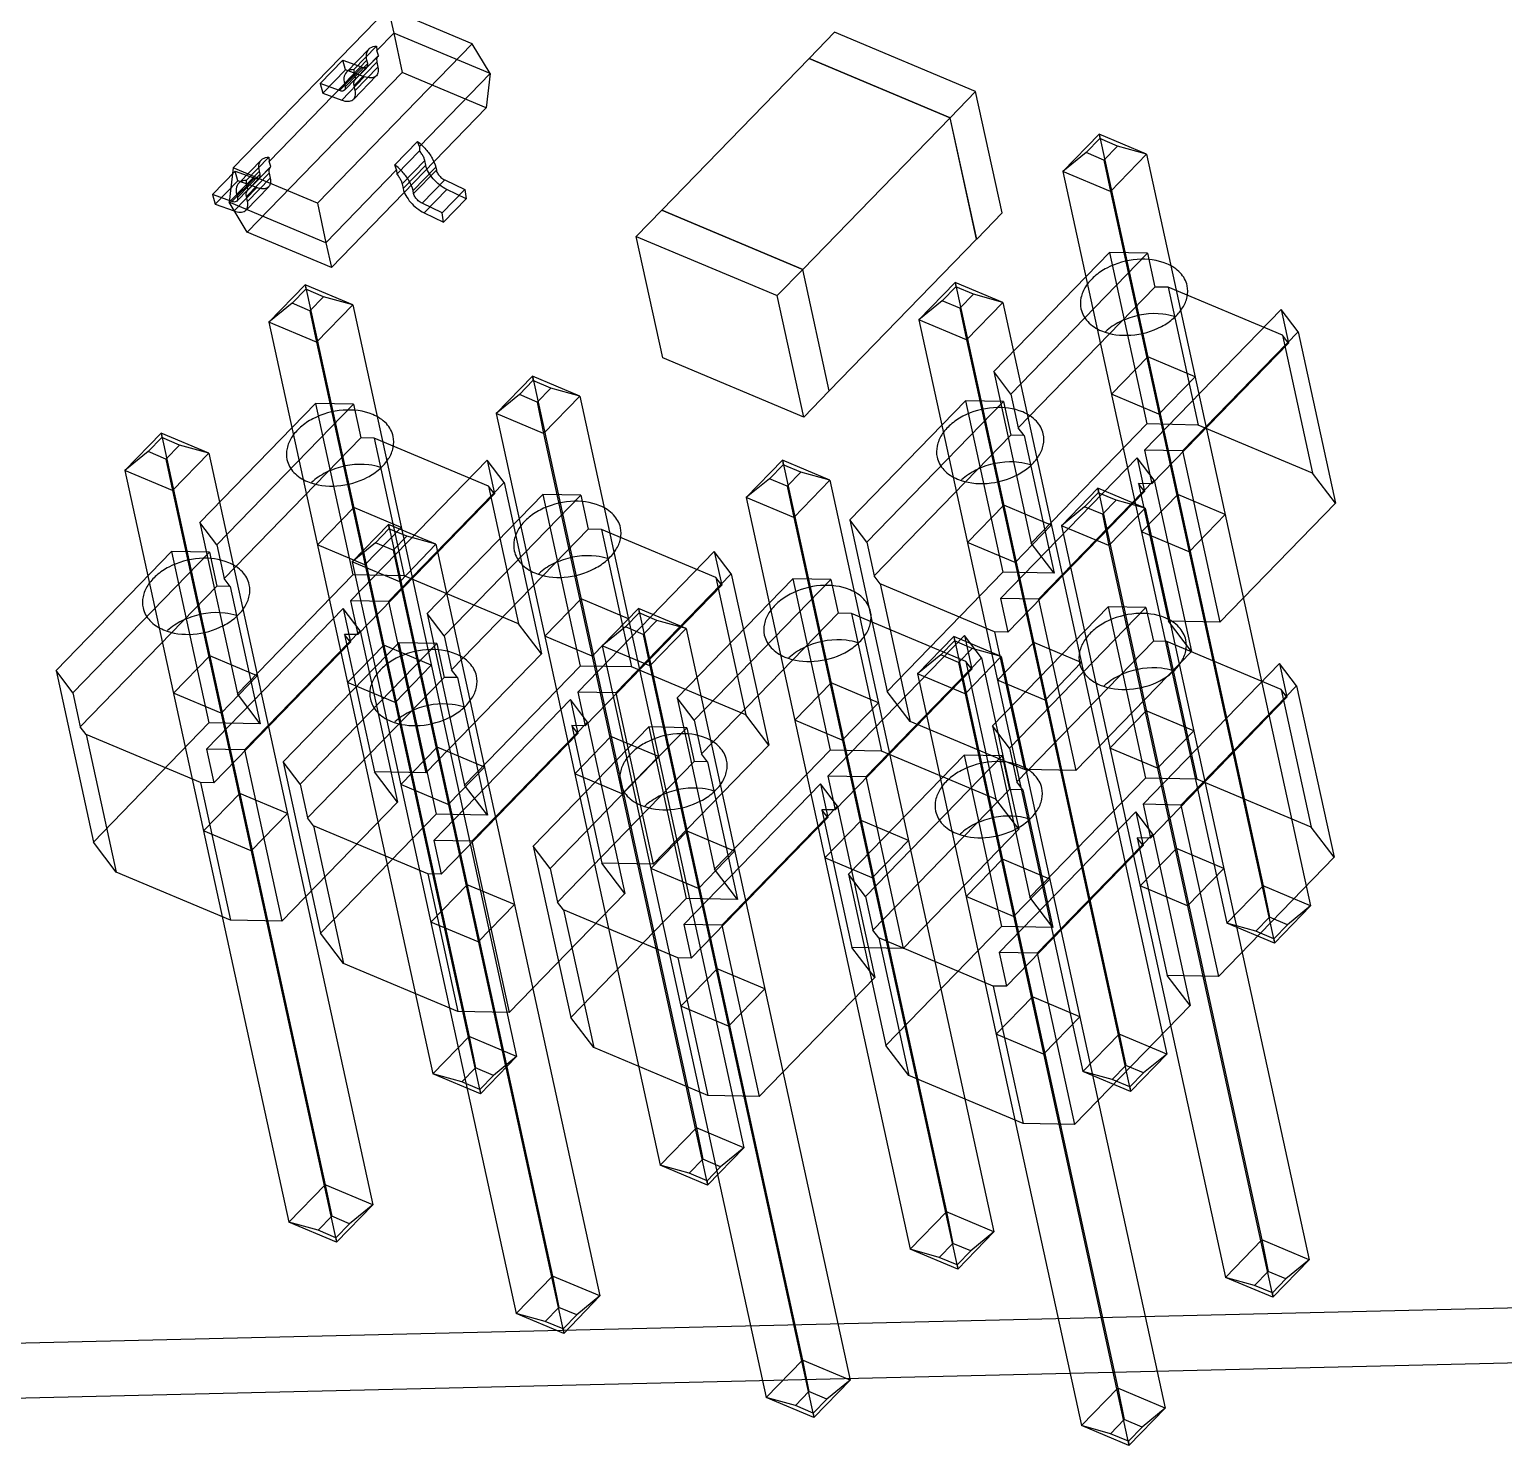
# Model space of a CAD drawing. Header units: millimetres. Extents: x 0 to 594, y 0 to 420.
# Drawn here: x 473.94 to 489.53, y 114.2 to 129.19 of the extents above; entities that cross this region are included whole.
import ezdxf

# ---------------------------------------------------------------- set-up
doc = ezdxf.new("R2010")
doc.units = ezdxf.units.MM
doc.header["$LTSCALE"] = 32.67
doc.layers.get('0').update_dxf_attribs({"linetype": 'CONTINUOUS'})

msp = doc.modelspace()

# ---------------------------------------------------------------- linework, layer by layer
at = {"color": 7, "linetype": 'CONTINUOUS'}
for p, q in [((477.731, 129.41), (476.093, 127.722)), ((477.731, 129.41), (477.79, 129.15)), ((478.62, 129.036), (477.731, 129.41)), ((477.79, 129.15), (477.61, 128.965)), ((477.79, 129.15), (477.879, 128.731)), ((478.81, 128.721), (477.79, 129.15)), ((482.453, 129.158), (482.184, 128.881)), ((483.944, 128.532), (482.453, 129.158)), ((478.62, 129.036), (476.983, 127.349)), ((477.609, 129.011), (477.369, 128.763)), ((477.609, 129.011), (477.61, 128.965)), ((477.63, 128.911), (477.61, 128.965)), ((478.81, 128.721), (478.62, 129.036)), ((477.391, 128.664), (477.63, 128.911)), ((482.184, 128.88), (480.626, 127.275)), ((482.184, 128.88), (482.184, 128.881)), ((482.184, 128.881), (483.675, 128.254)), ((483.675, 128.254), (482.184, 128.88)), ((477.879, 128.731), (476.241, 127.044)), ((477.37, 128.718), (476.471, 127.791)), ((477.369, 128.763), (477.37, 128.718)), ((477.391, 128.664), (477.37, 128.718)), ((478.768, 128.358), (477.879, 128.731)), ((478.81, 128.721), (478.061, 127.949)), ((478.81, 128.721), (478.768, 128.358)), ((483.675, 128.254), (483.944, 128.532)), ((484.225, 127.247), (483.944, 128.532)), ((478.768, 128.358), (477.131, 126.67)), ((482.117, 126.649), (483.675, 128.254)), ((483.955, 126.969), (483.675, 128.254)), ((483.956, 126.969), (483.675, 128.254)), ((478.041, 128.003), (477.801, 127.756)), ((478.061, 127.949), (478.041, 128.003)), ((485.251, 128.08), (484.868, 127.685)), ((485.257, 128.033), (485.113, 127.885)), ((485.251, 128.08), (486.986, 120.126)), ((485.251, 128.08), (485.257, 128.033)), ((485.754, 127.869), (485.251, 128.08)), ((485.446, 127.954), (485.257, 128.033)), ((478.062, 127.903), (477.823, 127.656)), ((478.061, 127.949), (478.062, 127.903)), ((485.113, 127.885), (484.868, 127.685)), ((485.302, 127.806), (485.113, 127.885)), ((485.446, 127.954), (485.302, 127.806)), ((485.754, 127.869), (485.37, 127.474)), ((485.754, 127.869), (485.446, 127.954)), ((485.754, 127.869), (487.488, 119.915)), ((476.093, 127.722), (476.051, 127.359)), ((476.983, 127.349), (476.093, 127.722)), ((476.47, 127.837), (476.23, 127.59)), ((476.252, 127.49), (476.492, 127.737)), ((476.47, 127.837), (476.471, 127.791)), ((476.492, 127.737), (476.471, 127.791)), ((477.821, 127.702), (477.072, 126.93)), ((477.821, 127.702), (477.801, 127.756)), ((477.821, 127.702), (477.823, 127.656)), ((485.302, 127.806), (485.37, 127.474)), ((476.231, 127.544), (476.051, 127.359)), ((476.23, 127.59), (476.231, 127.544)), ((476.252, 127.49), (476.231, 127.544)), ((485.37, 127.474), (484.868, 127.685)), ((484.868, 127.685), (486.602, 119.731)), ((485.37, 127.474), (487.105, 119.52)), ((476.241, 127.044), (476.051, 127.359)), ((477.072, 126.93), (476.051, 127.359)), ((476.983, 127.349), (477.072, 126.93)), ((480.625, 127.274), (480.356, 126.997)), ((482.116, 126.648), (480.625, 127.274)), ((480.626, 127.274), (480.626, 127.275)), ((480.626, 127.275), (482.117, 126.649)), ((484.225, 127.247), (483.956, 126.969)), ((477.131, 126.67), (476.241, 127.044)), ((477.072, 126.93), (477.131, 126.67)), ((480.636, 125.712), (480.356, 126.997)), ((480.356, 126.997), (481.847, 126.371)), ((483.955, 126.969), (482.397, 125.364)), ((483.956, 126.969), (483.955, 126.97)), ((485.361, 126.826), (484.138, 125.567)), ((485.762, 126.819), (484.318, 125.33)), ((485.361, 126.826), (485.756, 125.013)), ((485.762, 126.819), (485.361, 126.826)), ((485.762, 126.819), (485.84, 126.462)), ((481.847, 126.371), (482.116, 126.648)), ((482.397, 125.363), (482.116, 126.648)), ((482.397, 125.364), (482.117, 126.649)), ((476.853, 126.485), (476.47, 126.09)), ((476.853, 126.485), (478.588, 118.531)), ((476.853, 126.485), (476.859, 126.438)), ((477.356, 126.274), (476.853, 126.485)), ((483.729, 126.511), (483.345, 126.116)), ((483.735, 126.465), (483.591, 126.316)), ((484.231, 126.3), (483.729, 126.511)), ((483.729, 126.511), (485.463, 118.557)), ((483.729, 126.511), (483.735, 126.465)), ((483.923, 126.386), (483.735, 126.465)), ((485.84, 126.462), (484.396, 124.973)), ((485.981, 126.459), (485.84, 126.462)), ((487.19, 125.951), (485.981, 126.459)), ((485.981, 126.459), (486.299, 125.002)), ((476.715, 126.29), (476.47, 126.09)), ((476.859, 126.438), (476.715, 126.29)), ((476.904, 126.211), (476.715, 126.29)), ((477.048, 126.359), (476.859, 126.438)), ((477.048, 126.359), (476.904, 126.211)), ((477.356, 126.274), (477.048, 126.359)), ((482.127, 125.086), (481.847, 126.371)), ((483.591, 126.316), (483.345, 126.116)), ((483.779, 126.237), (483.591, 126.316)), ((483.923, 126.386), (483.779, 126.237)), ((484.231, 126.3), (483.848, 125.905)), ((484.231, 126.3), (483.923, 126.386)), ((484.231, 126.3), (485.966, 118.346)), ((476.904, 126.211), (476.972, 125.879)), ((477.356, 126.274), (476.972, 125.879)), ((477.356, 126.274), (479.09, 118.32)), ((483.779, 126.237), (483.848, 125.905)), ((487.176, 126.225), (485.731, 124.737)), ((487.355, 125.989), (487.176, 126.225)), ((487.176, 126.225), (487.253, 125.868)), ((476.47, 126.09), (478.204, 118.136)), ((476.972, 125.879), (476.47, 126.09)), ((483.848, 125.905), (483.345, 126.116)), ((483.345, 126.116), (485.08, 118.162)), ((487.355, 125.989), (486.132, 124.729)), ((487.355, 125.989), (487.751, 124.175)), ((476.972, 125.879), (478.707, 117.925)), ((483.848, 125.905), (485.582, 117.951)), ((487.253, 125.868), (485.809, 124.38)), ((487.253, 125.868), (487.19, 125.951)), ((487.19, 125.951), (487.508, 124.494)), ((482.127, 125.086), (480.636, 125.712)), ((485.765, 125.724), (485.381, 125.329)), ((486.268, 125.513), (485.765, 125.724)), ((479.257, 125.519), (478.873, 125.124)), ((479.257, 125.519), (480.991, 117.565)), ((479.759, 125.308), (479.257, 125.519)), ((479.257, 125.519), (479.263, 125.473)), ((484.318, 125.33), (484.138, 125.567)), ((484.138, 125.567), (484.534, 123.753)), ((486.268, 125.513), (485.884, 125.117)), ((479.263, 125.473), (479.119, 125.324)), ((479.451, 125.393), (479.263, 125.473)), ((479.451, 125.393), (479.307, 125.245)), ((479.759, 125.308), (479.451, 125.393)), ((482.397, 125.363), (482.127, 125.086)), ((482.397, 125.364), (482.396, 125.364)), ((476.963, 125.231), (475.74, 123.972)), ((477.364, 125.224), (475.92, 123.735)), ((476.963, 125.231), (477.358, 123.418)), ((477.364, 125.224), (476.963, 125.231)), ((477.364, 125.224), (477.442, 124.867)), ((479.119, 125.324), (478.873, 125.124)), ((479.307, 125.245), (479.119, 125.324)), ((479.307, 125.245), (479.376, 124.913)), ((479.759, 125.308), (479.376, 124.913)), ((479.759, 125.308), (481.494, 117.354)), ((483.838, 125.258), (482.616, 123.998)), ((484.24, 125.25), (482.795, 123.762)), ((483.838, 125.258), (484.234, 123.444)), ((484.24, 125.25), (483.838, 125.258)), ((484.24, 125.25), (484.318, 124.893)), ((484.318, 125.33), (484.396, 124.973)), ((485.884, 125.117), (485.381, 125.329)), ((478.873, 125.124), (480.608, 117.17)), ((479.376, 124.913), (478.873, 125.124)), ((475.331, 124.916), (474.947, 124.521)), ((475.331, 124.916), (477.065, 116.962)), ((475.331, 124.916), (475.337, 124.87)), ((475.833, 124.705), (475.331, 124.916)), ((479.376, 124.913), (481.11, 116.959)), ((484.318, 124.893), (482.873, 123.405)), ((484.459, 124.89), (484.318, 124.893)), ((484.459, 124.89), (484.396, 124.973)), ((484.459, 124.89), (484.776, 123.434)), ((485.756, 125.013), (484.534, 123.753)), ((486.299, 125.002), (485.756, 125.013)), ((487.508, 124.494), (486.299, 125.002)), ((475.337, 124.87), (475.193, 124.721)), ((475.525, 124.79), (475.337, 124.87)), ((475.525, 124.79), (475.381, 124.642)), ((475.833, 124.705), (475.525, 124.79)), ((477.442, 124.867), (475.998, 123.378)), ((477.583, 124.864), (477.442, 124.867)), ((477.583, 124.864), (477.901, 123.407)), ((478.792, 124.356), (477.583, 124.864)), ((485.731, 124.737), (485.809, 124.38)), ((486.132, 124.729), (485.731, 124.737)), ((486.132, 124.729), (486.528, 122.915)), ((475.193, 124.721), (474.947, 124.521)), ((475.381, 124.642), (475.193, 124.721)), ((475.381, 124.642), (475.45, 124.31)), ((475.833, 124.705), (475.45, 124.31)), ((475.833, 124.705), (477.568, 116.751)), ((478.778, 124.63), (477.333, 123.142)), ((478.957, 124.394), (478.778, 124.63)), ((478.778, 124.63), (478.855, 124.273)), ((481.902, 124.629), (481.518, 124.234)), ((481.908, 124.582), (481.764, 124.434)), ((482.404, 124.418), (481.902, 124.629)), ((481.902, 124.629), (483.637, 116.675)), ((481.902, 124.629), (481.908, 124.582)), ((482.096, 124.503), (481.908, 124.582)), ((485.653, 124.656), (484.209, 123.168)), ((485.833, 124.42), (485.653, 124.656)), ((485.653, 124.656), (485.731, 124.299)), ((474.947, 124.521), (476.682, 116.567)), ((475.45, 124.31), (474.947, 124.521)), ((481.764, 124.434), (481.518, 124.234)), ((481.953, 124.355), (481.764, 124.434)), ((482.096, 124.503), (481.953, 124.355)), ((482.404, 124.418), (482.021, 124.023)), ((482.404, 124.418), (482.096, 124.503)), ((482.404, 124.418), (484.139, 116.464)), ((485.833, 124.42), (484.61, 123.16)), ((485.833, 124.42), (486.228, 122.606)), ((487.751, 124.175), (487.508, 124.494)), ((475.45, 124.31), (477.184, 116.356)), ((478.855, 124.273), (477.411, 122.785)), ((478.957, 124.394), (477.735, 123.134)), ((479.366, 124.266), (478.144, 123.006)), ((478.855, 124.273), (478.792, 124.356)), ((478.792, 124.356), (479.11, 122.899)), ((478.957, 124.394), (479.353, 122.58)), ((479.366, 124.266), (479.762, 122.452)), ((479.768, 124.258), (479.366, 124.266)), ((481.953, 124.355), (482.021, 124.023)), ((485.731, 124.299), (484.287, 122.811)), ((485.236, 124.333), (484.853, 123.937)), ((485.242, 124.286), (485.098, 124.138)), ((485.739, 124.122), (485.236, 124.333)), ((485.236, 124.333), (486.971, 116.379)), ((485.236, 124.333), (485.242, 124.286)), ((485.431, 124.207), (485.242, 124.286)), ((485.731, 124.299), (485.668, 124.382)), ((485.668, 124.382), (485.986, 122.926)), ((485.809, 124.38), (485.668, 124.382)), ((486.083, 124.267), (485.699, 123.872)), ((486.585, 124.056), (486.083, 124.267)), ((477.367, 124.129), (476.984, 123.734)), ((477.87, 123.918), (477.367, 124.129)), ((479.768, 124.258), (478.323, 122.77)), ((479.768, 124.258), (479.846, 123.901)), ((482.021, 124.023), (481.518, 124.234)), ((481.518, 124.234), (483.253, 116.28)), ((484.243, 124.155), (483.859, 123.76)), ((484.745, 123.944), (484.243, 124.155)), ((485.098, 124.138), (484.853, 123.937)), ((485.287, 124.059), (485.098, 124.138)), ((485.431, 124.207), (485.287, 124.059)), ((485.739, 124.122), (485.355, 123.726)), ((485.739, 124.122), (485.431, 124.207)), ((485.739, 124.122), (487.473, 116.168)), ((487.751, 124.175), (486.528, 122.915)), ((475.92, 123.735), (475.74, 123.972)), ((475.74, 123.972), (476.136, 122.158)), ((477.734, 123.951), (477.351, 123.555)), ((477.734, 123.951), (479.469, 115.997)), ((477.734, 123.951), (477.74, 123.904)), ((478.237, 123.74), (477.734, 123.951)), ((482.021, 124.023), (483.755, 116.069)), ((482.795, 123.762), (482.616, 123.998)), ((482.616, 123.998), (483.011, 122.184)), ((485.287, 124.059), (485.355, 123.726)), ((486.585, 124.056), (486.202, 123.661)), ((477.87, 123.918), (477.486, 123.522)), ((477.74, 123.904), (477.597, 123.756)), ((477.929, 123.825), (477.74, 123.904)), ((477.929, 123.825), (477.785, 123.677)), ((478.237, 123.74), (477.929, 123.825)), ((479.846, 123.901), (478.401, 122.413)), ((479.987, 123.898), (479.846, 123.901)), ((479.987, 123.898), (480.304, 122.442)), ((481.196, 123.39), (479.987, 123.898)), ((484.745, 123.944), (484.362, 123.549)), ((485.355, 123.726), (484.853, 123.937)), ((484.853, 123.937), (486.587, 115.983)), ((486.202, 123.661), (485.699, 123.872)), ((475.44, 123.663), (474.218, 122.403)), ((475.842, 123.655), (474.397, 122.167)), ((475.44, 123.663), (475.836, 121.849)), ((475.842, 123.655), (475.44, 123.663)), ((475.842, 123.655), (475.92, 123.298)), ((475.92, 123.735), (475.998, 123.378)), ((477.486, 123.522), (476.984, 123.734)), ((477.597, 123.756), (477.351, 123.555)), ((477.785, 123.677), (477.597, 123.756)), ((477.785, 123.677), (477.853, 123.344)), ((478.237, 123.74), (477.853, 123.344)), ((478.237, 123.74), (479.971, 115.786)), ((481.181, 123.664), (479.737, 122.176)), ((481.361, 123.428), (481.181, 123.664)), ((481.181, 123.664), (481.259, 123.307)), ((482.795, 123.762), (482.873, 123.405)), ((484.362, 123.549), (483.859, 123.76)), ((484.776, 123.434), (484.534, 123.753)), ((485.355, 123.726), (487.09, 115.772)), ((477.853, 123.344), (477.351, 123.555)), ((477.351, 123.555), (479.085, 115.601)), ((476.061, 123.295), (475.998, 123.378)), ((477.358, 123.418), (476.136, 122.158)), ((477.901, 123.407), (477.358, 123.418)), ((477.853, 123.344), (479.588, 115.39)), ((479.11, 122.899), (477.901, 123.407)), ((481.361, 123.428), (480.138, 122.168)), ((482.012, 123.375), (480.789, 122.116)), ((482.413, 123.368), (480.968, 121.879)), ((481.259, 123.307), (481.196, 123.39)), ((481.196, 123.39), (481.513, 121.934)), ((481.361, 123.428), (481.756, 121.614)), ((482.012, 123.375), (482.407, 121.562)), ((482.413, 123.368), (482.012, 123.375)), ((482.413, 123.368), (482.491, 123.011)), ((482.936, 123.322), (482.873, 123.405)), ((484.234, 123.444), (483.011, 122.184)), ((484.776, 123.434), (484.234, 123.444)), ((475.92, 123.298), (474.475, 121.81)), ((476.061, 123.295), (475.92, 123.298)), ((476.061, 123.295), (476.378, 121.839)), ((481.259, 123.307), (479.814, 121.819)), ((484.146, 122.814), (482.936, 123.322)), ((482.936, 123.322), (483.254, 121.865)), ((477.255, 123.061), (475.811, 121.573)), ((477.435, 122.825), (477.255, 123.061)), ((477.255, 123.061), (477.333, 122.704)), ((477.333, 123.142), (477.411, 122.785)), ((477.735, 123.134), (477.333, 123.142)), ((477.735, 123.134), (478.13, 121.32)), ((479.771, 123.163), (479.387, 122.768)), ((480.273, 122.952), (479.771, 123.163)), ((480.38, 123.06), (479.996, 122.665)), ((480.386, 123.014), (480.242, 122.865)), ((480.38, 123.06), (482.114, 115.106)), ((480.882, 122.849), (480.38, 123.06)), ((480.38, 123.06), (480.386, 123.014)), ((480.574, 122.934), (480.386, 123.014)), ((485.346, 123.079), (484.123, 121.819)), ((484.209, 123.168), (484.287, 122.811)), ((484.61, 123.16), (484.209, 123.168)), ((485.747, 123.071), (484.303, 121.583)), ((484.61, 123.16), (485.006, 121.347)), ((485.346, 123.079), (485.741, 121.266)), ((485.747, 123.071), (485.346, 123.079)), ((485.747, 123.071), (485.825, 122.714)), ((478.323, 122.77), (478.144, 123.006)), ((478.144, 123.006), (478.539, 121.192)), ((479.353, 122.58), (479.11, 122.899)), ((480.273, 122.952), (479.89, 122.557)), ((480.242, 122.865), (479.996, 122.665)), ((480.43, 122.786), (480.242, 122.865)), ((480.574, 122.934), (480.43, 122.786)), ((480.882, 122.849), (480.574, 122.934)), ((482.491, 123.011), (481.046, 121.522)), ((482.632, 123.008), (482.491, 123.011)), ((483.841, 122.5), (482.632, 123.008)), ((482.632, 123.008), (482.949, 121.551)), ((486.228, 122.606), (485.986, 122.926)), ((486.528, 122.915), (485.986, 122.926)), ((477.333, 122.704), (475.889, 121.216)), ((477.435, 122.825), (476.212, 121.565)), ((477.333, 122.704), (477.27, 122.787)), ((477.27, 122.787), (477.588, 121.331)), ((477.411, 122.785), (477.27, 122.787)), ((477.435, 122.825), (477.83, 121.011)), ((478.323, 122.77), (478.401, 122.413)), ((479.89, 122.557), (479.387, 122.768)), ((480.43, 122.786), (480.498, 122.454)), ((480.882, 122.849), (480.498, 122.454)), ((480.882, 122.849), (482.617, 114.895)), ((483.826, 122.774), (482.382, 121.286)), ((483.714, 122.764), (483.33, 122.369)), ((483.72, 122.717), (483.576, 122.569)), ((484.216, 122.553), (483.714, 122.764)), ((483.714, 122.764), (485.448, 114.81)), ((483.714, 122.764), (483.72, 122.717)), ((483.908, 122.638), (483.72, 122.717)), ((484.006, 122.538), (483.826, 122.774)), ((483.826, 122.774), (483.904, 122.417)), ((484.146, 122.814), (484.463, 121.357)), ((484.287, 122.811), (484.146, 122.814)), ((485.825, 122.714), (484.381, 121.226)), ((485.966, 122.712), (485.825, 122.714)), ((487.175, 122.204), (485.966, 122.712)), ((485.966, 122.712), (486.284, 121.255)), ((475.845, 122.56), (475.461, 122.165)), ((476.347, 122.349), (475.845, 122.56)), ((477.844, 122.697), (476.621, 121.437)), ((478.245, 122.689), (476.801, 121.201)), ((477.685, 122.672), (477.301, 122.277)), ((478.187, 122.461), (477.685, 122.672)), ((477.844, 122.697), (478.239, 120.884)), ((478.245, 122.689), (477.844, 122.697)), ((479.353, 122.58), (478.13, 121.32)), ((478.245, 122.689), (478.323, 122.332)), ((480.498, 122.454), (479.996, 122.665)), ((479.996, 122.665), (481.731, 114.711)), ((483.576, 122.569), (483.33, 122.369)), ((483.764, 122.49), (483.576, 122.569)), ((483.908, 122.638), (483.764, 122.49)), ((484.216, 122.553), (483.833, 122.158)), ((484.216, 122.553), (483.908, 122.638)), ((484.56, 122.699), (484.177, 122.303)), ((484.216, 122.553), (485.951, 114.599)), ((485.063, 122.488), (484.56, 122.699)), ((486.228, 122.606), (485.006, 121.347)), ((474.397, 122.167), (474.218, 122.403)), ((474.218, 122.403), (474.613, 120.589)), ((478.187, 122.461), (477.804, 122.066)), ((478.464, 122.33), (478.401, 122.413)), ((479.762, 122.452), (478.539, 121.192)), ((480.304, 122.442), (479.762, 122.452)), ((481.513, 121.934), (480.304, 122.442)), ((480.498, 122.454), (482.233, 114.5)), ((483.904, 122.417), (482.46, 120.929)), ((484.006, 122.538), (482.783, 121.278)), ((483.764, 122.49), (483.833, 122.158)), ((483.904, 122.417), (483.841, 122.5)), ((483.841, 122.5), (484.159, 121.043)), ((484.006, 122.538), (484.401, 120.724)), ((485.063, 122.488), (484.679, 122.092)), ((487.16, 122.478), (485.716, 120.989)), ((487.34, 122.241), (487.16, 122.478)), ((487.16, 122.478), (487.238, 122.121)), ((476.347, 122.349), (475.964, 121.954)), ((478.323, 122.332), (476.879, 120.844)), ((477.804, 122.066), (477.301, 122.277)), ((478.464, 122.33), (478.323, 122.332)), ((478.464, 122.33), (478.782, 120.873)), ((482.416, 122.273), (482.032, 121.878)), ((482.918, 122.062), (482.416, 122.273)), ((483.833, 122.158), (483.33, 122.369)), ((483.33, 122.369), (485.065, 114.415)), ((484.679, 122.092), (484.177, 122.303)), ((487.34, 122.241), (486.117, 120.981)), ((487.34, 122.241), (487.736, 120.428)), ((474.397, 122.167), (474.475, 121.81)), ((475.964, 121.954), (475.461, 122.165)), ((476.378, 121.839), (476.136, 122.158)), ((479.659, 122.096), (478.214, 120.607)), ((479.838, 121.859), (479.659, 122.096)), ((479.659, 122.096), (479.737, 121.739)), ((479.737, 122.176), (479.814, 121.819)), ((480.138, 122.168), (479.737, 122.176)), ((480.138, 122.168), (480.534, 120.355)), ((480.968, 121.879), (480.789, 122.116)), ((480.789, 122.116), (481.184, 120.302)), ((483.254, 121.865), (483.011, 122.184)), ((483.833, 122.158), (485.567, 114.204)), ((487.238, 122.121), (485.794, 120.632)), ((487.238, 122.121), (487.175, 122.204)), ((487.175, 122.204), (487.493, 120.747)), ((481.756, 121.614), (481.513, 121.934)), ((482.918, 122.062), (482.535, 121.666)), ((485.75, 121.976), (485.366, 121.581)), ((486.253, 121.765), (485.75, 121.976)), ((474.538, 121.727), (474.475, 121.81)), ((475.836, 121.849), (474.613, 120.589)), ((476.378, 121.839), (475.836, 121.849)), ((479.838, 121.859), (478.616, 120.599)), ((480.489, 121.807), (479.266, 120.547)), ((480.891, 121.799), (479.446, 120.311)), ((479.737, 121.739), (479.673, 121.822)), ((479.673, 121.822), (479.991, 120.365)), ((479.814, 121.819), (479.673, 121.822)), ((479.838, 121.859), (480.234, 120.046)), ((480.489, 121.807), (480.885, 119.993)), ((480.891, 121.799), (480.489, 121.807)), ((480.891, 121.799), (480.968, 121.442)), ((480.968, 121.879), (481.046, 121.522)), ((482.535, 121.666), (482.032, 121.878)), ((484.463, 121.357), (483.254, 121.865)), ((484.303, 121.583), (484.123, 121.819)), ((484.123, 121.819), (484.519, 120.006)), ((474.538, 121.727), (474.856, 120.27)), ((475.748, 121.219), (474.538, 121.727)), ((479.737, 121.739), (478.292, 120.25)), ((480.088, 121.707), (479.705, 121.311)), ((480.591, 121.495), (480.088, 121.707)), ((481.756, 121.614), (480.534, 120.355)), ((486.253, 121.765), (485.869, 121.37)), ((475.811, 121.573), (475.889, 121.216)), ((476.212, 121.565), (475.811, 121.573)), ((476.212, 121.565), (476.608, 119.752)), ((478.248, 121.594), (477.865, 121.199)), ((478.751, 121.383), (478.248, 121.594)), ((480.591, 121.495), (480.207, 121.1)), ((481.109, 121.439), (481.046, 121.522)), ((482.407, 121.562), (481.184, 120.302)), ((482.949, 121.551), (482.407, 121.562)), ((483.823, 121.51), (482.601, 120.251)), ((484.225, 121.503), (482.78, 120.014)), ((484.159, 121.043), (482.949, 121.551)), ((483.823, 121.51), (484.219, 119.697)), ((484.225, 121.503), (483.823, 121.51)), ((484.225, 121.503), (484.303, 121.146)), ((484.303, 121.583), (484.381, 121.226)), ((485.869, 121.37), (485.366, 121.581)), ((476.801, 121.201), (476.621, 121.437)), ((476.621, 121.437), (477.017, 119.624)), ((477.83, 121.011), (477.588, 121.331)), ((478.13, 121.32), (477.588, 121.331)), ((478.751, 121.383), (478.367, 120.988)), ((480.968, 121.442), (479.524, 119.954)), ((480.207, 121.1), (479.705, 121.311)), ((481.109, 121.439), (480.968, 121.442)), ((481.109, 121.439), (481.427, 119.983)), ((485.006, 121.347), (484.463, 121.357)), ((475.748, 121.219), (476.065, 119.762)), ((475.889, 121.216), (475.748, 121.219)), ((476.801, 121.201), (476.879, 120.844)), ((478.367, 120.988), (477.865, 121.199)), ((478.782, 120.873), (478.539, 121.192)), ((482.304, 121.205), (480.859, 119.717)), ((482.484, 120.969), (482.304, 121.205)), ((482.304, 121.205), (482.382, 120.848)), ((482.382, 121.286), (482.46, 120.929)), ((482.783, 121.278), (482.382, 121.286)), ((482.783, 121.278), (483.179, 119.464)), ((484.303, 121.146), (482.858, 119.657)), ((484.444, 121.143), (484.303, 121.146)), ((484.444, 121.143), (484.381, 121.226)), ((484.444, 121.143), (484.761, 119.686)), ((485.741, 121.266), (484.519, 120.006)), ((486.284, 121.255), (485.741, 121.266)), ((487.493, 120.747), (486.284, 121.255)), ((476.162, 121.104), (475.779, 120.708)), ((476.665, 120.892), (476.162, 121.104)), ((477.83, 121.011), (476.608, 119.752)), ((484.401, 120.724), (484.159, 121.043)), ((486.117, 120.981), (485.716, 120.989)), ((485.716, 120.989), (485.794, 120.632)), ((476.665, 120.892), (476.281, 120.497)), ((476.942, 120.761), (476.879, 120.844)), ((478.239, 120.884), (477.017, 119.624)), ((478.782, 120.873), (478.239, 120.884)), ((482.382, 120.848), (480.937, 119.36)), ((482.484, 120.969), (481.261, 119.709)), ((482.382, 120.848), (482.319, 120.931)), ((482.319, 120.931), (482.636, 119.475)), ((482.46, 120.929), (482.319, 120.931)), ((482.484, 120.969), (482.879, 119.155)), ((485.638, 120.909), (484.194, 119.421)), ((485.818, 120.673), (485.638, 120.909)), ((485.638, 120.909), (485.716, 120.552)), ((486.117, 120.981), (486.513, 119.168)), ((476.281, 120.497), (475.779, 120.708)), ((476.942, 120.761), (477.26, 119.304)), ((478.151, 120.253), (476.942, 120.761)), ((480.893, 120.704), (480.51, 120.309)), ((481.396, 120.493), (480.893, 120.704)), ((482.733, 120.816), (482.35, 120.421)), ((483.236, 120.605), (482.733, 120.816)), ((484.401, 120.724), (483.179, 119.464)), ((487.736, 120.428), (487.493, 120.747)), ((474.856, 120.27), (474.613, 120.589)), ((478.214, 120.607), (478.292, 120.25)), ((478.616, 120.599), (478.214, 120.607)), ((478.616, 120.599), (479.011, 118.786)), ((479.446, 120.311), (479.266, 120.547)), ((479.266, 120.547), (479.662, 118.733)), ((483.236, 120.605), (482.852, 120.21)), ((485.716, 120.552), (484.271, 119.064)), ((485.818, 120.673), (484.595, 119.413)), ((485.716, 120.552), (485.653, 120.635)), ((485.794, 120.632), (485.653, 120.635)), ((485.653, 120.635), (485.97, 119.178)), ((486.068, 120.52), (485.684, 120.125)), ((485.818, 120.673), (486.213, 118.859)), ((486.57, 120.309), (486.068, 120.52)), ((480.234, 120.046), (479.991, 120.365)), ((480.534, 120.355), (479.991, 120.365)), ((481.396, 120.493), (481.012, 120.098)), ((482.852, 120.21), (482.35, 120.421)), ((484.228, 120.408), (483.844, 120.012)), ((484.73, 120.197), (484.228, 120.408)), ((487.736, 120.428), (486.513, 119.168)), ((476.065, 119.762), (474.856, 120.27)), ((478.151, 120.253), (478.469, 118.796)), ((478.292, 120.25), (478.151, 120.253)), ((479.446, 120.311), (479.524, 119.954)), ((481.012, 120.098), (480.51, 120.309)), ((481.427, 119.983), (481.184, 120.302)), ((482.78, 120.014), (482.601, 120.251)), ((482.601, 120.251), (482.996, 118.437)), ((486.57, 120.309), (486.187, 119.913)), ((478.566, 120.138), (478.182, 119.743)), ((479.068, 119.927), (478.566, 120.138)), ((484.73, 120.197), (484.347, 119.801)), ((486.187, 119.913), (485.684, 120.125)), ((486.986, 120.126), (486.602, 119.731)), ((487.488, 119.915), (486.986, 120.126)), ((486.986, 120.126), (487.054, 119.794)), ((479.068, 119.927), (478.685, 119.532)), ((480.234, 120.046), (479.011, 118.786)), ((479.587, 119.871), (479.524, 119.954)), ((480.885, 119.993), (479.662, 118.733)), ((481.427, 119.983), (480.885, 119.993)), ((482.78, 120.014), (482.858, 119.657)), ((484.347, 119.801), (483.844, 120.012)), ((484.761, 119.686), (484.519, 120.006)), ((487.488, 119.915), (487.105, 119.52)), ((487.488, 119.915), (487.243, 119.715)), ((476.608, 119.752), (476.065, 119.762)), ((478.685, 119.532), (478.182, 119.743)), ((480.796, 119.363), (479.587, 119.871)), ((479.587, 119.871), (479.905, 118.414)), ((487.054, 119.794), (486.91, 119.646)), ((487.243, 119.715), (487.054, 119.794)), ((477.26, 119.304), (477.017, 119.624)), ((480.859, 119.717), (480.937, 119.36)), ((481.261, 119.709), (480.859, 119.717)), ((481.261, 119.709), (481.656, 117.896)), ((482.921, 119.574), (482.858, 119.657)), ((484.219, 119.697), (482.996, 118.437)), ((484.761, 119.686), (484.219, 119.697)), ((487.105, 119.52), (486.602, 119.731)), ((486.91, 119.646), (486.602, 119.731)), ((487.099, 119.566), (486.91, 119.646)), ((487.243, 119.715), (487.099, 119.566)), ((482.879, 119.155), (482.636, 119.475)), ((483.179, 119.464), (482.636, 119.475)), ((484.13, 119.066), (482.921, 119.574)), ((482.921, 119.574), (483.239, 118.118)), ((487.099, 119.566), (487.105, 119.52)), ((478.469, 118.796), (477.26, 119.304)), ((480.796, 119.363), (481.114, 117.906)), ((480.937, 119.36), (480.796, 119.363)), ((484.194, 119.421), (484.271, 119.064)), ((484.595, 119.413), (484.194, 119.421)), ((484.595, 119.413), (484.991, 117.599)), ((481.211, 119.248), (480.827, 118.852)), ((481.714, 119.036), (481.211, 119.248)), ((482.879, 119.155), (481.656, 117.896)), ((486.213, 118.859), (485.97, 119.178)), ((486.513, 119.168), (485.97, 119.178)), ((481.714, 119.036), (481.33, 118.641)), ((484.13, 119.066), (484.448, 117.61)), ((484.271, 119.064), (484.13, 119.066)), ((481.33, 118.641), (480.827, 118.852)), ((484.545, 118.951), (484.162, 118.556)), ((485.048, 118.74), (484.545, 118.951)), ((486.213, 118.859), (484.991, 117.599)), ((479.011, 118.786), (478.469, 118.796)), ((479.905, 118.414), (479.662, 118.733)), ((485.048, 118.74), (484.664, 118.345)), ((478.588, 118.531), (478.204, 118.136)), ((479.09, 118.32), (478.588, 118.531)), ((478.588, 118.531), (478.656, 118.199)), ((484.664, 118.345), (484.162, 118.556)), ((485.463, 118.557), (485.08, 118.162)), ((485.966, 118.346), (485.463, 118.557)), ((485.463, 118.557), (485.532, 118.225)), ((481.114, 117.906), (479.905, 118.414)), ((483.239, 118.118), (482.996, 118.437)), ((485.966, 118.346), (485.582, 117.951)), ((485.966, 118.346), (485.72, 118.146)), ((478.656, 118.199), (478.512, 118.051)), ((478.845, 118.12), (478.656, 118.199)), ((479.09, 118.32), (478.707, 117.925)), ((479.09, 118.32), (478.845, 118.12)), ((485.532, 118.225), (485.388, 118.077)), ((485.72, 118.146), (485.532, 118.225)), ((478.707, 117.925), (478.204, 118.136)), ((478.512, 118.051), (478.204, 118.136)), ((478.701, 117.971), (478.512, 118.051)), ((478.845, 118.12), (478.701, 117.971)), ((484.448, 117.61), (483.239, 118.118)), ((485.388, 118.077), (485.08, 118.162)), ((485.582, 117.951), (485.08, 118.162)), ((485.576, 117.998), (485.388, 118.077)), ((485.72, 118.146), (485.576, 117.998)), ((478.701, 117.971), (478.707, 117.925)), ((481.656, 117.896), (481.114, 117.906)), ((485.576, 117.998), (485.582, 117.951)), ((480.991, 117.565), (480.608, 117.17)), ((481.494, 117.354), (480.991, 117.565)), ((480.991, 117.565), (481.06, 117.233)), ((484.991, 117.599), (484.448, 117.61)), ((481.494, 117.354), (481.11, 116.959)), ((481.494, 117.354), (481.248, 117.154)), ((481.11, 116.959), (480.608, 117.17)), ((480.916, 117.085), (480.608, 117.17)), ((481.06, 117.233), (480.916, 117.085)), ((481.248, 117.154), (481.06, 117.233)), ((481.248, 117.154), (481.104, 117.006)), ((477.065, 116.962), (476.682, 116.567)), ((477.568, 116.751), (477.065, 116.962)), ((477.065, 116.962), (477.134, 116.63)), ((481.104, 117.006), (480.916, 117.085)), ((481.104, 117.006), (481.11, 116.959)), ((540.232, 116.852), (464.951, 115.074)), ((477.134, 116.63), (476.99, 116.482)), ((477.322, 116.551), (477.134, 116.63)), ((477.568, 116.751), (477.184, 116.356)), ((477.568, 116.751), (477.322, 116.551)), ((483.637, 116.675), (483.253, 116.28)), ((484.139, 116.464), (483.637, 116.675)), ((483.637, 116.675), (483.705, 116.343)), ((477.184, 116.356), (476.682, 116.567)), ((476.99, 116.482), (476.682, 116.567)), ((477.178, 116.403), (476.99, 116.482)), ((477.322, 116.551), (477.178, 116.403)), ((477.178, 116.403), (477.184, 116.356)), ((483.705, 116.343), (483.561, 116.195)), ((483.893, 116.264), (483.705, 116.343)), ((484.139, 116.464), (483.755, 116.069)), ((484.139, 116.464), (483.893, 116.264)), ((486.971, 116.379), (486.587, 115.983)), ((487.473, 116.168), (486.971, 116.379)), ((486.971, 116.379), (487.039, 116.046)), ((540.358, 116.276), (465.076, 114.498)), ((483.755, 116.069), (483.253, 116.28)), ((483.561, 116.195), (483.253, 116.28)), ((483.749, 116.115), (483.561, 116.195)), ((483.893, 116.264), (483.749, 116.115)), ((487.473, 116.168), (487.09, 115.772)), ((487.473, 116.168), (487.227, 115.967)), ((483.749, 116.115), (483.755, 116.069)), ((487.039, 116.046), (486.895, 115.898)), ((487.227, 115.967), (487.039, 116.046)), ((479.469, 115.997), (479.085, 115.601)), ((479.971, 115.786), (479.469, 115.997)), ((479.469, 115.997), (479.537, 115.664)), ((487.09, 115.772), (486.587, 115.983)), ((486.895, 115.898), (486.587, 115.983)), ((487.084, 115.819), (486.895, 115.898)), ((487.227, 115.967), (487.084, 115.819)), ((479.971, 115.786), (479.588, 115.39)), ((479.971, 115.786), (479.726, 115.585)), ((487.084, 115.819), (487.09, 115.772)), ((479.588, 115.39), (479.085, 115.601)), ((479.393, 115.516), (479.085, 115.601)), ((479.537, 115.664), (479.393, 115.516)), ((479.726, 115.585), (479.537, 115.664)), ((479.726, 115.585), (479.582, 115.437)), ((479.582, 115.437), (479.393, 115.516)), ((479.582, 115.437), (479.588, 115.39)), ((482.114, 115.106), (481.731, 114.711)), ((482.617, 114.895), (482.114, 115.106)), ((482.114, 115.106), (482.182, 114.774)), ((482.182, 114.774), (482.039, 114.626)), ((482.371, 114.695), (482.182, 114.774)), ((482.617, 114.895), (482.233, 114.5)), ((482.617, 114.895), (482.371, 114.695)), ((485.448, 114.81), (485.065, 114.415)), ((485.951, 114.599), (485.448, 114.81)), ((485.448, 114.81), (485.517, 114.478)), ((482.233, 114.5), (481.731, 114.711)), ((482.039, 114.626), (481.731, 114.711)), ((482.227, 114.547), (482.039, 114.626)), ((482.371, 114.695), (482.227, 114.547)), ((485.951, 114.599), (485.567, 114.204)), ((485.951, 114.599), (485.705, 114.399)), ((482.227, 114.547), (482.233, 114.5)), ((485.517, 114.478), (485.373, 114.329)), ((485.705, 114.399), (485.517, 114.478)), ((485.373, 114.329), (485.065, 114.415)), ((485.567, 114.204), (485.065, 114.415)), ((485.561, 114.25), (485.373, 114.329)), ((485.705, 114.399), (485.561, 114.25)), ((485.561, 114.25), (485.567, 114.204))]:
    msp.add_line(p, q, dxfattribs=at)
at = {"color": 6, "linetype": 'CONTINUOUS'}
for p, q in [((477.29, 128.734), (477.529, 128.981)), ((477.251, 128.862), (477.011, 128.615)), ((477.217, 128.541), (477.457, 128.788)), ((477.28, 128.759), (477.251, 128.862)), ((477.251, 128.862), (477.457, 128.788)), ((477.507, 128.862), (477.268, 128.615)), ((477.508, 128.792), (477.268, 128.545)), ((477.515, 128.828), (477.275, 128.581)), ((477.612, 128.841), (477.372, 128.594)), ((477.623, 128.789), (477.383, 128.542)), ((477.624, 128.905), (477.384, 128.658)), ((477.515, 128.828), (477.507, 128.862)), ((477.612, 128.841), (477.623, 128.789)), ((477.28, 128.759), (477.04, 128.512)), ((477.24, 128.44), (477.479, 128.687)), ((477.479, 128.687), (477.28, 128.759)), ((477.367, 128.45), (477.606, 128.697)), ((477.011, 128.615), (477.04, 128.512)), ((477.217, 128.541), (477.011, 128.615)), ((477.04, 128.512), (477.24, 128.44)), ((477.268, 128.615), (477.275, 128.581)), ((477.383, 128.542), (477.372, 128.594)), ((476.151, 127.561), (476.391, 127.808)), ((476.485, 127.731), (476.245, 127.484)), ((477.878, 127.555), (478.118, 127.802)), ((477.89, 127.503), (478.13, 127.75)), ((477.994, 127.484), (478.234, 127.731)), ((478.001, 127.45), (478.241, 127.697)), ((478.13, 127.75), (478.118, 127.802)), ((478.234, 127.731), (478.241, 127.697)), ((475.872, 127.442), (476.112, 127.689)), ((475.901, 127.339), (476.141, 127.586)), ((476.079, 127.367), (476.318, 127.614)), ((476.141, 127.586), (476.112, 127.689)), ((476.112, 127.689), (476.318, 127.614)), ((476.369, 127.689), (476.129, 127.442)), ((476.369, 127.618), (476.129, 127.371)), ((476.376, 127.655), (476.136, 127.408)), ((476.341, 127.514), (476.141, 127.586)), ((476.473, 127.667), (476.233, 127.42)), ((476.484, 127.615), (476.245, 127.368)), ((476.376, 127.655), (476.369, 127.689)), ((476.473, 127.667), (476.484, 127.615)), ((477.878, 127.555), (477.89, 127.503)), ((478.329, 127.595), (478.09, 127.348)), ((478.329, 127.595), (478.542, 127.494)), ((475.872, 127.442), (475.901, 127.339)), ((476.079, 127.367), (475.872, 127.442)), ((476.101, 127.267), (476.341, 127.514)), ((476.129, 127.442), (476.136, 127.408)), ((476.228, 127.277), (476.468, 127.524)), ((476.245, 127.368), (476.233, 127.42)), ((478.001, 127.45), (477.994, 127.484)), ((478.351, 127.495), (478.111, 127.248)), ((478.302, 127.247), (478.542, 127.494)), ((478.316, 127.15), (478.556, 127.397)), ((478.556, 127.397), (478.351, 127.495)), ((478.542, 127.494), (478.556, 127.397)), ((475.901, 127.339), (476.101, 127.267)), ((478.302, 127.247), (478.09, 127.348)), ((478.111, 127.248), (478.316, 127.15)), ((478.316, 127.15), (478.302, 127.247))]:
    msp.add_line(p, q, dxfattribs=at)
for points, knots in [([(477.507, 128.862), (477.502, 128.888), (477.497, 128.937), (477.538, 129.001), (477.586, 129.01), (477.609, 129.011)], [0, 0, 0, 0, 0.372377, 0.670578, 1, 1, 1, 1]), ([(477.457, 128.788), (477.468, 128.784), (477.489, 128.778), (477.518, 128.797), (477.517, 128.818), (477.515, 128.828)], [0, 0, 0, 0, 0.384668, 0.664722, 1, 1, 1, 1]), ([(477.623, 128.789), (477.627, 128.769), (477.631, 128.732), (477.6, 128.682), (477.541, 128.67), (477.501, 128.68), (477.479, 128.687)], [0, 0, 0, 0, 0.262733, 0.471341, 0.699207, 1, 1, 1, 1]), ([(477.63, 128.911), (477.624, 128.906), (477.614, 128.894), (477.608, 128.868), (477.61, 128.85), (477.612, 128.841)], [0, 0, 0, 0, 0.292858, 0.615433, 1, 1, 1, 1]), ([(477.369, 128.763), (477.346, 128.763), (477.299, 128.754), (477.258, 128.69), (477.262, 128.641), (477.268, 128.615)], [0, 0, 0, 0, 0.329364, 0.627559, 1, 1, 1, 1]), ([(477.372, 128.594), (477.37, 128.603), (477.368, 128.621), (477.374, 128.647), (477.385, 128.659), (477.391, 128.664)], [0, 0, 0, 0, 0.384567, 0.707142, 1, 1, 1, 1]), ([(477.275, 128.581), (477.277, 128.571), (477.278, 128.55), (477.249, 128.531), (477.228, 128.537), (477.217, 128.541)], [0, 0, 0, 0, 0.335184, 0.615225, 1, 1, 1, 1]), ([(477.24, 128.44), (477.261, 128.432), (477.301, 128.423), (477.36, 128.435), (477.391, 128.484), (477.388, 128.522), (477.383, 128.542)], [0, 0, 0, 0, 0.300793, 0.528659, 0.737267, 1, 1, 1, 1]), ([(478.041, 128.003), (478.073, 127.978), (478.131, 127.923), (478.198, 127.831), (478.226, 127.764), (478.234, 127.731)], [0, 0, 0, 0, 0.360855, 0.703805, 1, 1, 1, 1]), ([(478.118, 127.802), (478.116, 127.813), (478.107, 127.837), (478.088, 127.871), (478.072, 127.893), (478.062, 127.903)], [0, 0, 0, 0, 0.297659, 0.635204, 1, 1, 1, 1]), ([(476.369, 127.689), (476.363, 127.714), (476.359, 127.763), (476.4, 127.828), (476.447, 127.837), (476.47, 127.837)], [0, 0, 0, 0, 0.372377, 0.670578, 1, 1, 1, 1]), ([(476.492, 127.737), (476.486, 127.733), (476.475, 127.72), (476.469, 127.695), (476.471, 127.677), (476.473, 127.667)], [0, 0, 0, 0, 0.292858, 0.615433, 1, 1, 1, 1]), ([(477.994, 127.484), (477.987, 127.517), (477.958, 127.584), (477.891, 127.676), (477.833, 127.731), (477.801, 127.756)], [0, 0, 0, 0, 0.29613, 0.639073, 1, 1, 1, 1]), ([(478.351, 127.495), (478.324, 127.508), (478.273, 127.541), (478.208, 127.603), (478.157, 127.673), (478.135, 127.725), (478.13, 127.75)], [0, 0, 0, 0, 0.255655, 0.522653, 0.777688, 1, 1, 1, 1]), ([(478.241, 127.697), (478.244, 127.684), (478.258, 127.656), (478.288, 127.621), (478.315, 127.602), (478.329, 127.595)], [0, 0, 0, 0, 0.304028, 0.655653, 1, 1, 1, 1]), ([(476.23, 127.59), (476.207, 127.59), (476.16, 127.581), (476.119, 127.516), (476.123, 127.467), (476.129, 127.442)], [0, 0, 0, 0, 0.329364, 0.627559, 1, 1, 1, 1]), ([(476.318, 127.614), (476.329, 127.61), (476.35, 127.605), (476.379, 127.623), (476.378, 127.645), (476.376, 127.655)], [0, 0, 0, 0, 0.384668, 0.664722, 1, 1, 1, 1]), ([(476.484, 127.615), (476.489, 127.596), (476.492, 127.558), (476.461, 127.509), (476.402, 127.496), (476.362, 127.506), (476.341, 127.514)], [0, 0, 0, 0, 0.262733, 0.471341, 0.699207, 1, 1, 1, 1]), ([(477.823, 127.656), (477.832, 127.646), (477.849, 127.624), (477.868, 127.59), (477.876, 127.566), (477.878, 127.555)], [0, 0, 0, 0, 0.364796, 0.702341, 1, 1, 1, 1]), ([(476.136, 127.408), (476.138, 127.398), (476.14, 127.376), (476.111, 127.358), (476.09, 127.363), (476.079, 127.367)], [0, 0, 0, 0, 0.335184, 0.615225, 1, 1, 1, 1]), ([(476.233, 127.42), (476.231, 127.43), (476.229, 127.448), (476.235, 127.473), (476.246, 127.486), (476.252, 127.49)], [0, 0, 0, 0, 0.384567, 0.707142, 1, 1, 1, 1]), ([(477.89, 127.503), (477.895, 127.478), (477.917, 127.426), (477.968, 127.356), (478.033, 127.294), (478.085, 127.261), (478.111, 127.248)], [0, 0, 0, 0, 0.222312, 0.477347, 0.744345, 1, 1, 1, 1]), ([(478.09, 127.348), (478.075, 127.355), (478.049, 127.374), (478.018, 127.409), (478.004, 127.437), (478.001, 127.45)], [0, 0, 0, 0, 0.344222, 0.695855, 1, 1, 1, 1]), ([(476.101, 127.267), (476.122, 127.259), (476.162, 127.249), (476.221, 127.262), (476.252, 127.311), (476.249, 127.349), (476.245, 127.368)], [0, 0, 0, 0, 0.300793, 0.528659, 0.737267, 1, 1, 1, 1])]:
    msp.add_open_spline(points, degree=3, knots=knots, dxfattribs=at)
at = {"color": 7, "linetype": 'CONTINUOUS'}
for points, knots in [([(485.966, 126.709), (485.869, 126.749), (485.645, 126.775), (485.38, 126.701), (485.202, 126.582), (485.105, 126.474), (485.052, 126.354), (485.051, 126.269), (485.059, 126.231)], [0, 0, 0, 0, 0.263062, 0.54349, 0.675389, 0.795041, 0.901808, 1, 1, 1, 1]), ([(486.183, 126.476), (486.172, 126.526), (486.115, 126.627), (486.019, 126.686), (485.966, 126.709)], [0, 0, 0, 0, 0.468325, 1, 1, 1, 1]), ([(485.277, 125.998), (485.373, 125.958), (485.597, 125.932), (485.863, 126.006), (486.041, 126.125), (486.137, 126.233), (486.19, 126.353), (486.191, 126.438), (486.183, 126.476)], [0, 0, 0, 0, 0.263062, 0.54349, 0.675389, 0.795041, 0.901808, 1, 1, 1, 1]), ([(485.059, 126.231), (485.07, 126.181), (485.127, 126.08), (485.223, 126.021), (485.277, 125.998)], [0, 0, 0, 0, 0.468325, 1, 1, 1, 1]), ([(486.048, 126.149), (486.008, 126.162), (485.836, 126.198), (485.653, 126.17), (485.53, 126.12)], [0, 0, 0, 0, 0.237789, 1, 1, 1, 1]), ([(485.53, 126.12), (485.51, 126.112), (485.434, 126.078), (485.363, 126.031), (485.318, 125.989)], [0, 0, 0, 0, 0.260371, 1, 1, 1, 1]), ([(477.568, 125.113), (477.471, 125.154), (477.247, 125.18), (476.981, 125.105), (476.804, 124.987), (476.707, 124.879), (476.654, 124.758), (476.653, 124.674), (476.661, 124.636)], [0, 0, 0, 0, 0.263062, 0.54349, 0.675389, 0.795041, 0.901808, 1, 1, 1, 1]), ([(477.785, 124.881), (477.774, 124.931), (477.717, 125.032), (477.621, 125.091), (477.568, 125.113)], [0, 0, 0, 0, 0.468325, 1, 1, 1, 1]), ([(484.443, 125.14), (484.347, 125.18), (484.123, 125.206), (483.857, 125.132), (483.679, 125.013), (483.583, 124.906), (483.53, 124.785), (483.529, 124.7), (483.537, 124.662)], [0, 0, 0, 0, 0.263062, 0.54349, 0.675389, 0.795041, 0.901808, 1, 1, 1, 1]), ([(484.661, 124.907), (484.65, 124.957), (484.593, 125.058), (484.497, 125.117), (484.443, 125.14)], [0, 0, 0, 0, 0.468325, 1, 1, 1, 1]), ([(483.754, 124.43), (483.851, 124.389), (484.075, 124.364), (484.341, 124.438), (484.518, 124.556), (484.615, 124.664), (484.668, 124.785), (484.669, 124.869), (484.661, 124.907)], [0, 0, 0, 0, 0.263062, 0.54349, 0.675389, 0.795041, 0.901808, 1, 1, 1, 1]), ([(476.878, 124.403), (476.975, 124.363), (477.199, 124.337), (477.465, 124.411), (477.642, 124.53), (477.739, 124.638), (477.792, 124.758), (477.793, 124.843), (477.785, 124.881)], [0, 0, 0, 0, 0.263062, 0.54349, 0.675389, 0.795041, 0.901808, 1, 1, 1, 1]), ([(476.661, 124.636), (476.672, 124.586), (476.729, 124.485), (476.825, 124.426), (476.878, 124.403)], [0, 0, 0, 0, 0.468325, 1, 1, 1, 1]), ([(477.65, 124.554), (477.61, 124.567), (477.438, 124.602), (477.255, 124.575), (477.132, 124.525)], [0, 0, 0, 0, 0.237789, 1, 1, 1, 1]), ([(483.537, 124.662), (483.548, 124.612), (483.605, 124.512), (483.701, 124.452), (483.754, 124.43)], [0, 0, 0, 0, 0.468325, 1, 1, 1, 1]), ([(484.525, 124.58), (484.486, 124.593), (484.314, 124.629), (484.131, 124.601), (484.007, 124.551)], [0, 0, 0, 0, 0.237789, 1, 1, 1, 1]), ([(477.132, 124.525), (477.111, 124.517), (477.036, 124.483), (476.965, 124.436), (476.92, 124.394)], [0, 0, 0, 0, 0.260371, 1, 1, 1, 1]), ([(484.007, 124.551), (483.987, 124.543), (483.912, 124.509), (483.841, 124.462), (483.796, 124.421)], [0, 0, 0, 0, 0.260371, 1, 1, 1, 1]), ([(479.971, 124.148), (479.875, 124.188), (479.651, 124.214), (479.385, 124.14), (479.207, 124.021), (479.111, 123.914), (479.057, 123.793), (479.057, 123.708), (479.065, 123.67)], [0, 0, 0, 0, 0.263062, 0.54349, 0.675389, 0.795041, 0.901808, 1, 1, 1, 1]), ([(480.188, 123.915), (480.178, 123.965), (480.121, 124.066), (480.025, 124.125), (479.971, 124.148)], [0, 0, 0, 0, 0.468325, 1, 1, 1, 1]), ([(479.282, 123.438), (479.379, 123.397), (479.603, 123.371), (479.868, 123.446), (480.046, 123.564), (480.143, 123.672), (480.196, 123.793), (480.197, 123.877), (480.188, 123.915)], [0, 0, 0, 0, 0.263062, 0.54349, 0.675389, 0.795041, 0.901808, 1, 1, 1, 1]), ([(479.065, 123.67), (479.076, 123.62), (479.133, 123.52), (479.229, 123.46), (479.282, 123.438)], [0, 0, 0, 0, 0.468325, 1, 1, 1, 1]), ([(476.045, 123.545), (475.949, 123.585), (475.725, 123.611), (475.459, 123.537), (475.281, 123.418), (475.185, 123.311), (475.131, 123.19), (475.131, 123.105), (475.139, 123.067)], [0, 0, 0, 0, 0.263062, 0.54349, 0.675389, 0.795041, 0.901808, 1, 1, 1, 1]), ([(476.262, 123.312), (476.251, 123.362), (476.195, 123.463), (476.099, 123.522), (476.045, 123.545)], [0, 0, 0, 0, 0.468325, 1, 1, 1, 1]), ([(479.535, 123.559), (479.515, 123.551), (479.439, 123.517), (479.369, 123.47), (479.324, 123.429)], [0, 0, 0, 0, 0.260371, 1, 1, 1, 1]), ([(480.053, 123.588), (480.014, 123.601), (479.842, 123.637), (479.659, 123.609), (479.535, 123.559)], [0, 0, 0, 0, 0.237789, 1, 1, 1, 1]), ([(475.356, 122.835), (475.453, 122.794), (475.677, 122.768), (475.942, 122.843), (476.12, 122.961), (476.217, 123.069), (476.27, 123.19), (476.271, 123.274), (476.262, 123.312)], [0, 0, 0, 0, 0.263062, 0.54349, 0.675389, 0.795041, 0.901808, 1, 1, 1, 1]), ([(482.617, 123.258), (482.52, 123.298), (482.296, 123.324), (482.03, 123.249), (481.853, 123.131), (481.756, 123.023), (481.703, 122.903), (481.702, 122.818), (481.71, 122.78)], [0, 0, 0, 0, 0.263062, 0.54349, 0.675389, 0.795041, 0.901808, 1, 1, 1, 1]), ([(482.834, 123.025), (482.823, 123.075), (482.766, 123.176), (482.67, 123.235), (482.617, 123.258)], [0, 0, 0, 0, 0.468325, 1, 1, 1, 1]), ([(475.139, 123.067), (475.15, 123.017), (475.207, 122.917), (475.302, 122.857), (475.356, 122.835)], [0, 0, 0, 0, 0.468325, 1, 1, 1, 1]), ([(476.127, 122.985), (476.088, 122.998), (475.916, 123.034), (475.733, 123.006), (475.609, 122.956)], [0, 0, 0, 0, 0.237789, 1, 1, 1, 1]), ([(481.927, 122.547), (482.024, 122.507), (482.248, 122.481), (482.514, 122.555), (482.691, 122.674), (482.788, 122.782), (482.841, 122.902), (482.842, 122.987), (482.834, 123.025)], [0, 0, 0, 0, 0.263062, 0.54349, 0.675389, 0.795041, 0.901808, 1, 1, 1, 1]), ([(485.951, 122.961), (485.854, 123.002), (485.63, 123.027), (485.364, 122.953), (485.186, 122.835), (485.09, 122.727), (485.037, 122.606), (485.036, 122.522), (485.044, 122.483)], [0, 0, 0, 0, 0.263062, 0.54349, 0.675389, 0.795041, 0.901808, 1, 1, 1, 1]), ([(475.609, 122.956), (475.589, 122.948), (475.513, 122.914), (475.443, 122.867), (475.398, 122.826)], [0, 0, 0, 0, 0.260371, 1, 1, 1, 1]), ([(486.168, 122.729), (486.157, 122.779), (486.1, 122.879), (486.004, 122.939), (485.951, 122.961)], [0, 0, 0, 0, 0.468325, 1, 1, 1, 1]), ([(481.71, 122.78), (481.721, 122.73), (481.778, 122.629), (481.874, 122.57), (481.927, 122.547)], [0, 0, 0, 0, 0.468325, 1, 1, 1, 1]), ([(482.698, 122.698), (482.659, 122.711), (482.487, 122.747), (482.304, 122.719), (482.18, 122.669)], [0, 0, 0, 0, 0.237789, 1, 1, 1, 1]), ([(485.261, 122.251), (485.358, 122.21), (485.582, 122.185), (485.848, 122.259), (486.025, 122.377), (486.122, 122.485), (486.175, 122.606), (486.176, 122.69), (486.168, 122.729)], [0, 0, 0, 0, 0.263062, 0.54349, 0.675389, 0.795041, 0.901808, 1, 1, 1, 1]), ([(478.449, 122.579), (478.352, 122.62), (478.128, 122.645), (477.863, 122.571), (477.685, 122.453), (477.588, 122.345), (477.535, 122.224), (477.534, 122.14), (477.543, 122.101)], [0, 0, 0, 0, 0.263062, 0.54349, 0.675389, 0.795041, 0.901808, 1, 1, 1, 1]), ([(478.666, 122.347), (478.655, 122.397), (478.598, 122.497), (478.503, 122.557), (478.449, 122.579)], [0, 0, 0, 0, 0.468325, 1, 1, 1, 1]), ([(482.18, 122.669), (482.16, 122.661), (482.085, 122.627), (482.014, 122.58), (481.969, 122.538)], [0, 0, 0, 0, 0.260371, 1, 1, 1, 1]), ([(485.044, 122.483), (485.055, 122.433), (485.112, 122.333), (485.208, 122.273), (485.261, 122.251)], [0, 0, 0, 0, 0.468325, 1, 1, 1, 1]), ([(486.032, 122.401), (485.993, 122.414), (485.821, 122.45), (485.638, 122.422), (485.514, 122.373)], [0, 0, 0, 0, 0.237789, 1, 1, 1, 1]), ([(477.76, 121.869), (477.856, 121.828), (478.08, 121.803), (478.346, 121.877), (478.524, 121.996), (478.62, 122.103), (478.674, 122.224), (478.674, 122.309), (478.666, 122.347)], [0, 0, 0, 0, 0.263062, 0.54349, 0.675389, 0.795041, 0.901808, 1, 1, 1, 1]), ([(485.514, 122.373), (485.494, 122.365), (485.419, 122.33), (485.348, 122.284), (485.303, 122.242)], [0, 0, 0, 0, 0.260371, 1, 1, 1, 1]), ([(477.543, 122.101), (477.554, 122.051), (477.61, 121.951), (477.706, 121.891), (477.76, 121.869)], [0, 0, 0, 0, 0.468325, 1, 1, 1, 1]), ([(478.013, 121.991), (477.993, 121.983), (477.917, 121.948), (477.847, 121.902), (477.801, 121.86)], [0, 0, 0, 0, 0.260371, 1, 1, 1, 1]), ([(478.531, 122.02), (478.491, 122.032), (478.319, 122.068), (478.137, 122.041), (478.013, 121.991)], [0, 0, 0, 0, 0.237789, 1, 1, 1, 1]), ([(481.094, 121.689), (480.998, 121.729), (480.774, 121.755), (480.508, 121.681), (480.33, 121.562), (480.234, 121.455), (480.18, 121.334), (480.179, 121.249), (480.188, 121.211)], [0, 0, 0, 0, 0.263062, 0.54349, 0.675389, 0.795041, 0.901808, 1, 1, 1, 1]), ([(481.311, 121.456), (481.3, 121.506), (481.244, 121.607), (481.148, 121.666), (481.094, 121.689)], [0, 0, 0, 0, 0.468325, 1, 1, 1, 1]), ([(480.405, 120.979), (480.502, 120.938), (480.726, 120.912), (480.991, 120.987), (481.169, 121.105), (481.266, 121.213), (481.319, 121.334), (481.32, 121.418), (481.311, 121.456)], [0, 0, 0, 0, 0.263062, 0.54349, 0.675389, 0.795041, 0.901808, 1, 1, 1, 1]), ([(484.428, 121.392), (484.332, 121.433), (484.108, 121.459), (483.842, 121.384), (483.664, 121.266), (483.568, 121.158), (483.514, 121.037), (483.513, 120.953), (483.522, 120.915)], [0, 0, 0, 0, 0.263062, 0.54349, 0.675389, 0.795041, 0.901808, 1, 1, 1, 1]), ([(484.645, 121.16), (484.634, 121.21), (484.578, 121.31), (484.482, 121.37), (484.428, 121.392)], [0, 0, 0, 0, 0.468325, 1, 1, 1, 1]), ([(480.188, 121.211), (480.199, 121.161), (480.256, 121.061), (480.351, 121.001), (480.405, 120.979)], [0, 0, 0, 0, 0.468325, 1, 1, 1, 1]), ([(481.176, 121.129), (481.137, 121.142), (480.965, 121.178), (480.782, 121.15), (480.658, 121.1)], [0, 0, 0, 0, 0.237789, 1, 1, 1, 1]), ([(483.739, 120.682), (483.835, 120.642), (484.059, 120.616), (484.325, 120.69), (484.503, 120.809), (484.599, 120.916), (484.653, 121.037), (484.654, 121.122), (484.645, 121.16)], [0, 0, 0, 0, 0.263062, 0.54349, 0.675389, 0.795041, 0.901808, 1, 1, 1, 1]), ([(480.658, 121.1), (480.638, 121.092), (480.562, 121.058), (480.492, 121.011), (480.446, 120.97)], [0, 0, 0, 0, 0.260371, 1, 1, 1, 1]), ([(483.522, 120.915), (483.533, 120.865), (483.589, 120.764), (483.685, 120.705), (483.739, 120.682)], [0, 0, 0, 0, 0.468325, 1, 1, 1, 1]), ([(484.51, 120.833), (484.47, 120.846), (484.299, 120.881), (484.116, 120.854), (483.992, 120.804)], [0, 0, 0, 0, 0.237789, 1, 1, 1, 1]), ([(483.992, 120.804), (483.972, 120.796), (483.896, 120.762), (483.826, 120.715), (483.78, 120.673)], [0, 0, 0, 0, 0.260371, 1, 1, 1, 1])]:
    msp.add_open_spline(points, degree=3, knots=knots, dxfattribs=at)

doc.saveas('drawing.dxf')
